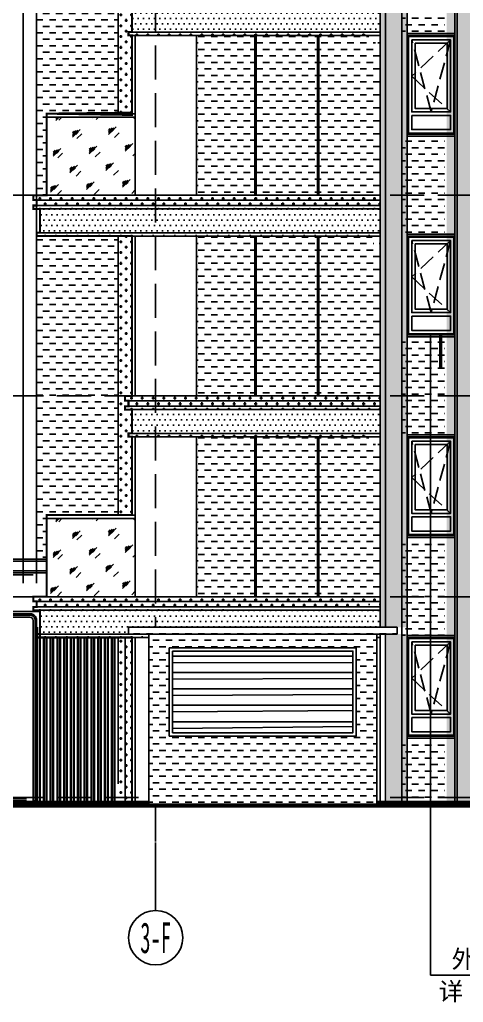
# Model space of a CAD drawing. Extents: x 646072 to 1012572, y -46617 to 16093.
# Drawn here: x 885867 to 892390, y -38565 to -24120 of the extents above; entities that cross this region are included whole.
import ezdxf
from ezdxf.enums import TextEntityAlignment as Align

# ---------------------------------------------------------------- set-up
doc = ezdxf.new("R2010")
doc.units = 0
doc.header["$LTSCALE"] = 1000
doc.header["$MEASUREMENT"] = 0
for name, pattern in [('3#楼-HZS$0$3#楼-HZS$0$__DASH', [0.35, 0.25, -0.1]), ('3#楼-HZS$0$3#楼-HZS$0$DASH', [0.35, 0.25, -0.1]), ('3#楼-HZS$0$DOTE', [2.4200000000000004, 2, -0.2, 0.02, -0.2])]:
    doc.linetypes.add(name, pattern=pattern)
for name, color, linetype in [('3#楼-HZS$0$0-金属铝板（剖）', 7, 'Continuous'), ('3#楼-HZS$0$3#楼-HZS$0$00-看线', 251, 'Continuous'), ('3#楼-HZS$0$3#楼-HZS$0$00-立面灰色金属看线', 252, 'Continuous'), ('3#楼-HZS$0$3#楼-HZS$0$00-立面米色看线', 31, 'Continuous'), ('3#楼-HZS$0$3#楼-HZS$0$3#-轴号$0$A-ANNO-AXIS-CIRC', 3, 'Continuous'), ('3#楼-HZS$0$3#楼-HZS$0$3#-轴号$0$A-ANNO-AXIS-TEXT', 7, 'Continuous'), ('3#楼-HZS$0$3#楼-HZS$0$A-DOOR', 51, 'Continuous'), ('3#楼-HZS$0$3#楼-HZS$0$A-LINE-浅灰色铝板幕墙-填充', 115, 'Continuous'), ('3#楼-HZS$0$3#楼-HZS$0$A-ROOF', 241, 'Continuous'), ('3#楼-HZS$0$3#楼-HZS$0$DOTE', 1, '3#楼-HZS$0$DOTE'), ('3#楼-HZS$0$3#楼-HZS$0$ELEV-WIND', 4, 'Continuous'), ('3#楼-HZS$0$3#楼-HZS$0$RAIL', 163, 'Continuous'), ('3#楼-HZS$0$3#楼-HZS$0$WINDOW', 4, 'Continuous'), ('3#楼-HZS$0$3#楼-HZS$0$填充-浅黄色铝板', 30, 'Continuous'), ('3#楼-HZS$0$3#楼-HZS$0$填充-深灰色涂料', 11, 'Continuous'), ('3#楼-HZS$0$3#楼-HZS$0$填充-玻璃', 150, 'Continuous'), ('3#楼-HZS$0$A-ANNO-INDX', 3, 'Continuous'), ('3#楼-HZS$0$A-ANNO-TEXT', 3, 'Continuous'), ('3#楼-HZS$0$立面分缝', 5, 'Continuous'), ('AXIS_TEXT', 7, 'Continuous')]:
    doc.layers.add(name, color=color, linetype=linetype)
doc.layers.add('3#楼-HZS$0$3#楼-HZS$0$1#2#住宅楼 平面图$0$A-00-15-1#-PM-2F$0$00-装饰-看', color=46, linetype='Continuous', lineweight=5)
doc.styles.add('3#楼-HZS$0$3#楼-HZS$0$3#-轴号$0$_TCH_AXIS', font='')
doc.styles.add('3#楼-HZS$0$_TCH_DIM', font='')
doc.styles.add('COMPLEX', font='COMPLEX')
doc.styles.get('3#楼-HZS$0$3#楼-HZS$0$3#-轴号$0$_TCH_AXIS').set_extended_font_data('SimSun')
doc.styles.get('3#楼-HZS$0$_TCH_DIM').set_extended_font_data('SimSun')
pattern_1 = [(0, (0, 0), (79.375, 79.375), [39.6875, -119.0625]), (90, (19.84375, -19.84375), (-79.375, 79.375), [39.6875, -119.0625])]
pattern_2 = [(0, (0, -17700.00000000001), (79.375, 79.375), [39.6875, -119.0625]), (90, (19.84375, -17719.84375000001), (-79.375, 79.375), [39.6875, -119.0625])]
pattern_3 = [(0, (0, -17700.00000000001), (39.6875, 79.375), [0, -79.375])]
pattern_4 = [(0, (0, 0), (95.25, 95.25), [95.25, -95.25])]

# ---------------------------------------------------------------- blocks, each defined once
blk = doc.blocks.new('3#楼-HZS$0$3#楼-HZS$0$asdg04d+9j80')
at = {"layer": '3#楼-HZS$0$3#楼-HZS$0$ELEV-WIND', "color": 8, "linetype": '3#楼-HZS$0$3#楼-HZS$0$__DASH'}
blk.add_lwpolyline([(166652.1028225891, -257724.6046364194), (167352.1028225764, -257724.6046364194), (167352.1028225764, -259174.6046364194), (166652.1028225891, -259174.6046364194)], close=True, dxfattribs=at)
at = {"layer": '3#楼-HZS$0$3#楼-HZS$0$ELEV-WIND'}
for points in [[(166667.1028225891, -257739.6046364194), (167337.1028225764, -257739.6046364194), (167337.1028225764, -259159.6046364194), (166667.1028225891, -259159.6046364194)], [(167287.1028225764, -257789.6046364194), (166717.1028225891, -257789.6046364194), (166717.1028225891, -258849.6046364194), (167287.1028225764, -258849.6046364194)], [(167237.1028225764, -257839.6046364194), (166767.1028225891, -257839.6046364194), (166767.1028225891, -258799.6046364194), (167237.1028225764, -258799.6046364194)], [(167287.1028225764, -258899.6046364194), (166717.1028225891, -258899.6046364194), (166717.1028225891, -259109.6046364194), (167287.1028225764, -259109.6046364194)]]:
    blk.add_lwpolyline(points, close=True, dxfattribs=at)
at = {"layer": '3#楼-HZS$0$3#楼-HZS$0$ELEV-WIND', "color": 8, "linetype": '3#楼-HZS$0$3#楼-HZS$0$DASH'}
for points in [[(166717.1028225891, -257789.6046364194), (167287.1028225764, -258324.6046364194), (166717.1028225891, -258849.6046364194)], [(166717.1028225891, -257789.6046364194), (167002.1028225827, -258849.6046364194), (167287.1028225764, -257789.6046364194)]]:
    blk.add_lwpolyline(points, dxfattribs=at)
blk = doc.blocks.new('3#楼-HZS$0$3#楼-HZS$0$zdfs+gd5+9gj0h')
at = {"layer": '3#楼-HZS$0$3#楼-HZS$0$填充-浅黄色铝板'}
h = blk.add_hatch(dxfattribs=at)
h.set_pattern_fill('CROSS', color=250, scale=50)
h.set_pattern_definition(pattern_1)
h.paths.add_polyline_path([(224423.9784421, -129952.2831765233), (224674.3890767773, -129952.2831765233), (224674.3890767773, -132302.2831765233), (224524.3890767773, -132302.2831765233), (224423.9784421, -132302.2831765234)])
h.paths.add_polyline_path([(224423.9784421, -132302.2831765234), (224524.3890767773, -132302.2831765233), (224524.3890767773, -132372.2831765354), (224574.3890767773, -132372.2831765354), (224574.3890767773, -132452.2831765354), (224524.3890767773, -132452.2831765354), (224524.3890767773, -132502.2831765233), (224624.3890767773, -132502.2831765233), (224624.3890767773, -132852.2831765233), (224574.3890767773, -132852.2831765233), (224574.3890767773, -132902.2831765233), (224674.3890767773, -132902.2831765233), (224674.3890767773, -134052.2831765107), (224423.9784421, -134052.2831765107)])
h = blk.add_hatch(dxfattribs=at)
h.set_pattern_fill('CROSS', color=250, scale=50)
h.set_pattern_definition(pattern_1)
h.paths.add_polyline_path([(224423.9784421, -135852.2831765233), (224674.3890767773, -135852.2831765233), (224674.3890767773, -138202.2831765354), (224423.9784421, -138202.2831765354)])
h.paths.add_polyline_path([(224423.9784421, -138202.2831765354), (224524.3890767773, -138202.2831765354), (224524.3890767773, -138272.2831765354), (224574.3890767773, -138272.2831765354), (224574.3890767773, -138352.2831765354), (224524.3890767773, -138352.2831765354), (224524.3890767773, -138402.2831765233), (224624.3890767773, -138402.2831765233), (224624.3890767773, -138752.2831765233), (224574.3890767773, -138752.2831765233), (224574.3890767773, -138802.2831765233), (224674.3890767773, -138802.2831765233), (224674.3890767773, -139952.2831765107), (224423.9784421, -139952.2831765107)])
h = blk.add_hatch(dxfattribs=at)
h.set_pattern_fill('CROSS', color=250, scale=50)
h.set_pattern_definition(pattern_1)
h.paths.add_polyline_path([(224524.3890767773, -141752.2831765233), (224674.3890767773, -141752.2831765233), (224674.3890767773, -144202.2831765354), (224524.3890767773, -144202.2831765354)])
h.paths.add_polyline_path([(224423.9784421, -141752.2831765233), (224524.3890767773, -141752.2831765233), (224524.3890767773, -144202.2831765354), (224423.9784421, -144202.2831765354)])
at = {"layer": '3#楼-HZS$0$3#楼-HZS$0$00-看线', "elevation": 1e-08}
for points in [[(224423.9784421, -129952.2831765233), (224423.9784421, -134052.283176512)], [(224423.9784421, -135852.2831765233), (224423.9784421, -139952.2831765107)], [(224423.9784421, -141752.2831765233), (224423.9784421, -143902.2831762322)]]:
    blk.add_lwpolyline(points, dxfattribs=at)
blk = doc.blocks.new('3#楼-HZS$0$3#楼-HZS$0$d+f9g5j04+9k0')
at = {"color": 7, "const_width": 30}
blk.add_lwpolyline([(439558.7946787374, -12815.7171954012), (439558.7946787374, -10365.71719538892), (440958.4997103165, -10365.71719538892), (440958.4997103165, -10315.71719538892), (440908.4997103165, -10315.71719538892), (440908.4997103165, -9965.71719538892), (441008.4997103165, -9965.71719538892), (441008.4997103165, -9915.717195401085), (440958.4997103165, -9915.717195401085), (440958.4997103165, -9835.717195401085), (441008.4997103165, -9835.717195401085), (441008.4997103165, -9765.717642227377), (440809.7419315799, -9765.717195376405), (440809.7419315799, -8565.717195379199), (439558.7946784563, -8565.717195379199), (439558.7946784535, -7415.717195389036), (439608.7946784535, -7415.717195389036), (439608.7946784535, -7365.717195389036), (439558.7946784535, -7365.717195389036), (439558.7946784535, -7015.717195389036), (439658.7946784535, -7015.717195389036), (439658.7946784535, -6965.717195401201), (439608.7946784535, -6965.717195401201), (439608.7946784535, -6885.717195401201), (439658.7946784535, -6885.717195401201), (439658.7946784535, -6815.717195389036), (439558.7946784535, -6815.717195389036), (439558.7946784535, -4465.717195389036), (440958.4997100325, -4465.717195389036), (440958.4997100325, -4415.717195389036), (440908.4997100325, -4415.717195389036), (440908.4997100325, -4065.717195389036), (441008.4997100325, -4065.717195389036), (441008.4997100325, -4015.717195401201), (440959.0287951363, -4015.717195401201), (440959.0287951363, -3935.717195401201), (441008.4997100325, -3935.717195401201), (441008.4997100325, -3865.717195389036), (440809.7419315799, -3865.717195376405), (440809.7419315799, -2665.717195376405), (439558.7946784563, -2665.717195379199), (439558.7946784535, -1515.717195389036), (439608.7946784535, -1515.717195389036), (439608.7946784535, -1465.717195389036), (439558.7946784535, -1465.717195389036), (439558.7946784535, -1115.717195389036)], dxfattribs=at)
blk = doc.blocks.new('3#楼-HZS$0$3#楼-HZS$0$0f48g+kj9g7h+l40')
at = {"color": 250}
for p, q in [((859702.3666361134, -34402.99647297722, 8.432516253417739e-09), (862301.8877572415, -34402.99647297722)), ((859702.3666361134, -34432.99647297717, 8.432516253417739e-09), (862301.8877572415, -34432.99647297722)), ((862201.8877572415, -34572.99647297716), (862201.8877572415, -34432.99647297722)), ((862301.8877572414, -34432.99647297716), (862301.8877572415, -34402.99647297722)), ((859702.3666361134, -34572.99647297717, 8.432516253417739e-09), (862301.8877572415, -34572.99647297722)), ((862301.8877572415, -34602.99647297722), (859702.3666361134, -34602.99647297707, 8.432516253417739e-09)), ((862081.8877572417, -34632.99647297722), (859901.12441485, -34632.99647297717, 7.197162744074021e-09)), ((862081.8877572417, -35202.99647297716), (862081.8877572417, -34602.99647297722)), ((862101.8877572415, -37952.99647297722), (862101.8877572415, -34602.99647297722)), ((862151.8877572415, -37952.99647297722), (862151.8877572415, -34602.99647297722)), ((862301.8877572415, -37952.99647297722), (862301.8877572414, -34572.99647297716)), ((862081.8877572417, -35172.99647297716), (859801.12441485, -35172.99647297716, 7.527192261911311e-09)), ((859865.2561237247, -35252.99647297716, 1.000000000000009e-08), (859869.9434596744, -35245.63882934209, 1.000000000000009e-08)), ((859869.9434596744, -35245.63882934209, 1.000000000000009e-08), (859875.2542197914, -35238.71771200851, 1.000000000000009e-08)), ((859875.2542197914, -35238.71771200851, 1.000000000000009e-08), (859881.1479859846, -35232.28579485853, 1.000000000000009e-08)), ((859881.1479859846, -35232.28579485853, 1.000000000000009e-08), (859887.5799031346, -35226.39202866529, 1.000000000000009e-08)), ((859887.5799031346, -35226.39202866529, 1.000000000000009e-08), (859894.5010204681, -35221.08126854827, 1.000000000000009e-08)), ((859894.5010204681, -35221.08126854827, 1.000000000000009e-08), (859901.8586641032, -35216.39393259876, 1.000000000000009e-08)), ((859901.8586641032, -35216.39393259876, 1.000000000000009e-08), (859909.5968379292, -35212.3656942735, 1.000000000000009e-08)), ((859909.5968379292, -35212.3656942735, 1.000000000000009e-08), (859917.6566497707, -35209.02721089858, 1.000000000000009e-08)), ((859917.6566497707, -35209.02721089858, 1.000000000000009e-08), (859925.976759593, -35206.40389034827, 1.000000000000009e-08)), ((859925.976759593, -35206.40389034827, 1.000000000000009e-08), (859934.4938463365, -35204.51569767599, 1.000000000000009e-08)), ((859934.4938463365, -35204.51569767599, 1.000000000000009e-08), (859943.1430898284, -35203.37700316799, 1.000000000000009e-08)), ((859943.1430898284, -35203.37700316799, 1.000000000000009e-08), (859951.8586641032, -35202.99647297716, 1.000000000000009e-08)), ((862151.8877572416, -35202.99647297722), (859951.8586641024, -35202.99647297719, 1.000000000000009e-08)), ((862151.8877572416, -35222.99647297722), (859951.8586641032, -35222.99647297719, 1.000000000000009e-08)), ((862001.8877572416, -35252.99647297716), (862151.8877572416, -35222.99647297722)), ((862151.8877572416, -35202.99647297722), (862151.8877572416, -37952.99647297722)), ((859851.8586641032, -35302.99647297716, 1.000000000000009e-08), (859852.239194294, -35294.28089870245, 1.000000000000009e-08)), ((859851.8967171223, -38000.7429459421, 1.000000000000009e-08), (859851.8967171223, -35302.12491554985, 1.000000000000009e-08)), ((859852.239194294, -35294.28089870245, 1.000000000000009e-08), (859853.377888802, -35285.63165521051, 1.000000000000009e-08)), ((859853.377888802, -35285.63165521051, 1.000000000000009e-08), (859855.2660814744, -35277.11456846696, 1.000000000000009e-08)), ((859855.2660814744, -35277.11456846696, 1.000000000000009e-08), (859857.8894020247, -35268.79445864464, 1.000000000000009e-08)), ((859857.8894020247, -35268.79445864464, 1.000000000000009e-08), (859861.2278853996, -35260.73464680312, 1.000000000000009e-08)), ((859861.2278853996, -35260.73464680312, 1.000000000000009e-08), (859865.2561237247, -35252.99647297716, 1.000000000000009e-08)), ((859871.8586641032, -38000.7429459421, 1.000000000000009e-08), (859871.8586641032, -35302.99647297722, 1.000000000000009e-08)), ((859901.8586641032, -38000.7429459421, 1.000000000000009e-08), (859901.8586641032, -35302.99647297716, 1.000000000000009e-08)), ((859951.8586641033, -35253.04410723533, 1.000000000000009e-08), (859952.9496679844, -35252.99647297716, 1.000000000000009e-08)), ((862001.8877572416, -35252.99647297716), (859951.8586641032, -35252.99647297719, 1.000000000000009e-08)), ((861901.8877572415, -37902.99647297722), (861901.8877572415, -35252.99647297722)), ((862001.8877572416, -35252.7398188184), (862000.7439926233, -35252.99647297716)), ((862001.552756341, -35252.99647297716), (862001.8877572416, -35252.7398188184)), ((862001.8877572416, -37952.99647297722), (862001.8877572416, -35252.99647297716)), ((859801.8967297168, -38000.7429459421, 1.000000000000009e-08), (859801.8967297168, -35402.99647296494, 1.000000000000009e-08)), ((859811.8967297168, -38000.7429459421, 1.000000000000009e-08), (859811.8967297168, -35402.99647296494, 1.000000000000009e-08)), ((859841.8967297168, -38000.7429459421, 1.000000000000009e-08), (859841.8967297168, -35402.99647296494, 1.000000000000009e-08)), ((858701.8967178649, -38000.7429459421, 1.000000000000009e-08), (858701.8967178649, -35552.99647296494, 1.000000000000009e-08)), ((858711.8967178649, -38000.7429459421, 1.000000000000009e-08), (858711.8967178649, -35552.99647296494, 1.000000000000009e-08)), ((858741.8967178649, -38000.7429459421, 1.000000000000009e-08), (858741.8967178649, -35552.99647296494, 1.000000000000009e-08)), ((858751.8967052704, -38000.7429459421, 1.000000000000009e-08), (858751.8967052704, -35552.99647296494, 1.000000000000009e-08)), ((858801.8967189424, -38000.7429459421, 1.000000000000009e-08), (858801.8967189424, -35552.99647296494, 1.000000000000009e-08)), ((858811.8967189424, -38000.7429459421, 1.000000000000009e-08), (858811.8967189424, -35552.99647296494, 1.000000000000009e-08)), ((858841.8967189424, -38000.7429459421, 1.000000000000009e-08), (858841.8967189424, -35552.99647296494, 1.000000000000009e-08)), ((858851.8967063479, -38000.7429459421, 1.000000000000009e-08), (858851.8967063479, -35552.99647296494, 1.000000000000009e-08)), ((858901.8967200199, -38000.7429459421, 1.000000000000009e-08), (858901.8967200199, -35552.99647296494, 1.000000000000009e-08)), ((858911.8967200199, -38000.7429459421, 1.000000000000009e-08), (858911.8967200199, -35552.99647296494, 1.000000000000009e-08)), ((858941.8967200199, -38000.7429459421, 1.000000000000009e-08), (858941.8967200199, -35552.99647296494, 1.000000000000009e-08)), ((858951.8967074254, -38000.7429459421, 1.000000000000009e-08), (858951.8967074254, -35552.99647296494, 1.000000000000009e-08)), ((859001.8967210973, -38000.7429459421, 1.000000000000009e-08), (859001.8967210973, -35552.99647296494, 1.000000000000009e-08)), ((859011.8967210973, -38000.7429459421, 1.000000000000009e-08), (859011.8967210973, -35552.99647296494, 1.000000000000009e-08)), ((859041.8967210973, -38000.7429459421, 1.000000000000009e-08), (859041.8967210973, -35552.99647296494, 1.000000000000009e-08)), ((859051.8967085028, -38000.7429459421, 1.000000000000009e-08), (859051.8967085028, -35552.99647296494, 1.000000000000009e-08)), ((859101.8967221747, -38000.7429459421, 1.000000000000009e-08), (859101.8967221747, -35552.99647296494, 1.000000000000009e-08)), ((859111.8967221747, -38000.7429459421, 1.000000000000009e-08), (859111.8967221747, -35552.99647296494, 1.000000000000009e-08)), ((859141.8967221747, -38000.7429459421, 1.000000000000009e-08), (859141.8967221747, -35552.99647296494, 1.000000000000009e-08)), ((859151.8967095802, -38000.7429459421, 1.000000000000009e-08), (859151.8967095802, -35552.99647296494, 1.000000000000009e-08)), ((859201.8967232521, -38000.7429459421, 1.000000000000009e-08), (859201.8967232521, -35552.99647296494, 1.000000000000009e-08)), ((859211.8967232521, -38000.7429459421, 1.000000000000009e-08), (859211.8967232521, -35552.99647296494, 1.000000000000009e-08)), ((859241.8967232521, -38000.7429459421, 1.000000000000009e-08), (859241.8967232521, -35552.99647296494, 1.000000000000009e-08)), ((859251.8967106576, -38000.7429459421, 1.000000000000009e-08), (859251.8967106576, -35552.99647296494, 1.000000000000009e-08)), ((859301.8967243296, -38000.7429459421, 1.000000000000009e-08), (859301.8967243296, -35552.99647296494, 1.000000000000009e-08)), ((859311.8967243296, -38000.7429459421, 1.000000000000009e-08), (859311.8967243296, -35552.99647296494, 1.000000000000009e-08)), ((859341.8967243296, -38000.7429459421, 1.000000000000009e-08), (859341.8967243296, -35552.99647296494, 1.000000000000009e-08)), ((859351.896711735, -38000.7429459421, 1.000000000000009e-08), (859351.896711735, -35552.99647296494, 1.000000000000009e-08)), ((859401.896725407, -38000.7429459421, 1.000000000000009e-08), (859401.896725407, -35552.99647296494, 1.000000000000009e-08)), ((859411.896725407, -38000.7429459421, 1.000000000000009e-08), (859411.896725407, -35552.99647296494, 1.000000000000009e-08)), ((859441.896725407, -38000.7429459421, 1.000000000000009e-08), (859441.896725407, -35552.99647296494, 1.000000000000009e-08)), ((859451.8967128125, -38000.7429459421, 1.000000000000009e-08), (859451.8967128125, -35552.99647296494, 1.000000000000009e-08)), ((859501.8967264845, -38000.7429459421, 1.000000000000009e-08), (859501.8967264845, -35552.99647296494, 1.000000000000009e-08)), ((859511.8967264845, -38000.7429459421, 1.000000000000009e-08), (859511.8967264845, -35552.99647296494, 1.000000000000009e-08)), ((859541.8967264845, -38000.7429459421, 1.000000000000009e-08), (859541.8967264845, -35552.99647296494, 1.000000000000009e-08)), ((859551.89671389, -38000.7429459421, 1.000000000000009e-08), (859551.89671389, -35552.99647296494, 1.000000000000009e-08)), ((859601.896727562, -38000.7429459421, 1.000000000000009e-08), (859601.896727562, -35552.99647296494, 1.000000000000009e-08)), ((859611.896727562, -38000.7429459421, 1.000000000000009e-08), (859611.896727562, -35552.99647296494, 1.000000000000009e-08)), ((859641.896727562, -38000.7429459421, 1.000000000000009e-08), (859641.896727562, -35552.99647296494, 1.000000000000009e-08)), ((859651.8967149674, -38000.7429459421, 1.000000000000009e-08), (859651.8967149674, -35552.99647296494, 1.000000000000009e-08)), ((859701.8967286394, -38000.7429459421, 1.000000000000009e-08), (859701.8967286394, -35552.99647296494, 1.000000000000009e-08)), ((859711.8967286394, -38000.7429459421, 1.000000000000009e-08), (859711.8967286394, -35552.99647296494, 1.000000000000009e-08)), ((859741.8967286394, -38000.7429459421, 1.000000000000009e-08), (859741.8967286394, -35552.99647296494, 1.000000000000009e-08)), ((859751.8967160449, -38000.7429459421, 1.000000000000009e-08), (859751.8967160449, -35552.99647296494, 1.000000000000009e-08)), ((859851.8558854265, -37953.01369368256, 1.000000000000009e-08), (859901.7349535957, -37953.01411681197, 1.000000000000009e-08)), ((859901.8586641032, -37952.99647297716, 1.000000000000009e-08), (859901.7349535957, -37953.01411681197, 1.000000000000009e-08)), ((862001.8877572416, -37902.99647297722), (860001.7931516678, -37902.99647297722, 6.896808760664263e-09)), ((862001.8877572416, -37912.99647297722), (860001.7931516678, -37912.99647297717, 6.896808760664263e-09)), ((862001.8877572416, -37942.99647297722), (860001.7931516678, -37942.99647297717, 6.896808760664263e-09)), ((862301.8877572415, -37952.99647297722), (860001.7931516678, -37952.99647297717, 7.805053410302175e-09)), ((861782.1393335642, -37912.99647297722), (861782.1393335956, -37942.99647297722)), ((861981.8877572416, -37942.99647297722), (861981.8877572416, -37912.99647297722))]:
    blk.add_line(p, q, dxfattribs=at)
blk.add_lwpolyline([(859702.3666361134, -34402.99647297722), (862301.8877572415, -34402.99647297722), (862301.8877572415, -37952.99647297722)], dxfattribs=at)
for centre, radius in [((859951.8586641032, -35302.99647297722, 1.000000000000009e-08), 80), ((859951.8586641032, -35302.99647297716, 1.000000000000009e-08), 50)]:
    blk.add_arc(centre, radius, 90, 180, dxfattribs=at)
blk = doc.blocks.new('3#楼-HZS$0$jjhgjgkiyuiy')
at = {"layer": '3#楼-HZS$0$3#楼-HZS$0$A-LINE-浅灰色铝板幕墙-填充'}
h = blk.add_hatch(dxfattribs=at)
h.set_pattern_fill('DOTS', color=256, scale=50)
h.set_pattern_definition([(0, (0, -11800.00000000001), (39.6875, 79.375), [0, -79.375])])
h.paths.add_polyline_path([(887517.0382713595, 35448.21083332095), (891166.6547499899, 35448.21083332095), (891166.6547499899, 35098.21083332095), (887517.0382713595, 35098.21083332095)])
h = blk.add_hatch(dxfattribs=at)
h.set_pattern_fill('DOTS', color=256, scale=50)
h.set_pattern_definition(pattern_3)
h.paths.add_polyline_path([(886167.0382713595, 32498.21083332095), (891166.6547499899, 32498.21083332095), (891166.6547499899, 32148.21083332095), (886167.0382713595, 32148.21083332095)])
h = blk.add_hatch(dxfattribs=at)
h.set_pattern_fill('DOTS', color=256, scale=50)
h.set_pattern_definition(pattern_3)
h.paths.add_polyline_path([(887517.0382713595, 29548.21083332095), (891166.6547499899, 29548.21083332095), (891166.6547499899, 29198.21083332095), (887517.0382713595, 29198.21083332095)])
h = blk.add_hatch(dxfattribs=at)
h.set_pattern_fill('DOTS', color=256, scale=50)
h.set_pattern_definition([(0, (0, -23600.00000000001), (39.6875, 79.375), [0, -79.375])])
h.paths.add_polyline_path([(891166.6547499899, 26598.21083332094), (891166.6547499899, 26248.21083332094), (886167.0382713595, 26248.21083332095), (886167.0382713595, 26598.21083332095)])
at = {"layer": '3#楼-HZS$0$3#楼-HZS$0$填充-浅黄色铝板'}
h = blk.add_hatch(dxfattribs=at)
h.set_pattern_fill('CROSS', color=30, scale=50)
h.set_pattern_definition([(0, (150, 0), (79.375, 79.375), [39.6875, -119.0625]), (90, (169.84375, -19.84375), (-79.375, 79.375), [39.6875, -119.0625])])
h.paths.add_polyline_path([(891566.65474999, 26248.21083330877), (891266.9061618362, 26248.21083332106), (891266.9061618958, 23751.81616370511), (891566.65474999, 23751.8161637051)])
h.paths.add_polyline_path([(891166.6547499899, 26348.21083331003), (891566.6547499899, 26348.21083330878), (891566.6547499899, 50398.21083332095), (891166.6547499899, 50398.21083332095)])
h = blk.add_hatch(dxfattribs=at)
h.set_pattern_fill('CROSS', color=30, scale=50)
h.set_pattern_definition([(0, (0, -11800.00000000001), (79.375, 79.375), [39.6875, -119.0625]), (90, (19.84375, -11819.84375000001), (-79.375, 79.375), [39.6875, -119.0625])])
h.paths.add_polyline_path([(887417.0382713595, 35648.21083332095), (891016.6547499899, 35648.21083332095), (891016.6547499899, 35578.21083330878), (887417.0382713595, 35578.21083330878)])
h.paths.add_polyline_path([(887467.0382713595, 35578.21083330878), (891016.6547499899, 35578.21083330878), (891016.6547499899, 35498.21083330878), (887467.0382713595, 35498.21083330878)])
h.paths.add_polyline_path([(887417.0382713595, 35498.21083330878), (887467.0382713595, 35498.21083330878), (891016.6547499899, 35498.21083330878), (891016.6547499899, 35448.21083332095), (887517.0382713595, 35448.21083332095), (887417.0382713595, 35448.21083332095)])
h.paths.add_polyline_path([(887467.0382713595, 35098.21083332095), (891016.6547499899, 35098.21083332095), (891016.6547499899, 35048.21083332095), (887467.0382713595, 35048.21083332095)])
h = blk.add_hatch(dxfattribs=at)
h.set_pattern_fill('CROSS', color=30, scale=50)
h.set_pattern_definition(pattern_2)
h.paths.add_polyline_path([(886067.0382713595, 32698.21083332095), (891166.6547499899, 32698.21083332094), (891166.6547499899, 32628.21083330878), (886067.0382713595, 32628.21083330878)])
h.paths.add_polyline_path([(886117.0382713595, 32628.21083330878), (891166.6547499899, 32628.21083330878), (891166.6547499899, 32548.21083330878), (886117.0382713595, 32548.21083330878)])
h.paths.add_polyline_path([(886067.0382713595, 32548.21083330878), (886117.0382713595, 32548.21083330878), (891166.6547499899, 32548.21083330878), (891166.6547499899, 32498.21083332095), (886167.0382713595, 32498.21083332095), (886067.0382713595, 32498.21083332095)])
h.paths.add_polyline_path([(886117.0382713595, 32148.21083332095), (891016.6547499899, 32148.21083332095), (891016.6547499899, 32098.21083332095), (886117.0382713595, 32098.21083332095)])
h = blk.add_hatch(dxfattribs=at)
h.set_pattern_fill('CROSS', color=30, scale=50)
h.set_pattern_definition(pattern_2)
h.paths.add_polyline_path([(887417.0382713595, 29748.21083332095), (891166.6547499899, 29748.21083332094), (891166.6547499899, 29678.21083330878), (887417.0382713595, 29678.21083330878)])
h.paths.add_polyline_path([(887467.0382713595, 29678.21083330878), (891166.6547499899, 29678.21083330878), (891166.6547499899, 29598.21083330878), (887467.0382713595, 29598.21083330878)])
h.paths.add_polyline_path([(887417.0382713595, 29598.21083330878), (887467.0382713595, 29598.21083330878), (891166.6547499899, 29598.21083330878), (891166.6547499899, 29548.21083332095), (887517.0382713595, 29548.21083332095), (887417.0382713595, 29548.21083332095)])
h.paths.add_polyline_path([(887467.0382713595, 29198.21083332095), (891016.6547499899, 29198.21083332095), (891016.6547499899, 29148.21083332095), (887467.0382713595, 29148.21083332095)])
h = blk.add_hatch(dxfattribs=at)
h.set_pattern_fill('CROSS', color=30, scale=50)
h.set_pattern_definition([(0, (0, -23600.00000000001), (79.375, 79.375), [39.6875, -119.0625]), (90, (19.84375, -23619.84375000001), (-79.375, 79.375), [39.6875, -119.0625])])
h.paths.add_polyline_path([(891016.6547499899, 26248.21083332094), (891016.6547499899, 26198.21083332094), (886117.0382713595, 26198.21083332095), (886117.0382713595, 26248.21083332095)])
h.paths.add_polyline_path([(891166.6547499899, 26798.21083332094), (891166.6547499899, 26728.21083330878), (886067.0382713595, 26728.21083330878), (886067.0382713595, 26798.21083332095)])
h.paths.add_polyline_path([(891166.65474999, 26728.21083330878), (891166.6547499899, 26648.21083330878), (886117.0382713595, 26648.21083330878), (886117.0382713595, 26728.21083330878)])
h.paths.add_polyline_path([(891166.6547499899, 26673.21083330269), (891166.6547499899, 26623.21083331486), (886067.0382713595, 26598.21083332095), (886067.0382713595, 26648.21083330878)])
at = {"layer": '3#楼-HZS$0$3#楼-HZS$0$填充-深灰色涂料'}
h = blk.add_hatch(dxfattribs=at)
h.set_pattern_fill('DASH', color=11, scale=100)
h.set_pattern_definition(pattern_4)
h.paths.add_polyline_path([(893286.8930639074, 23748.21083332111), (892146.9061618963, 23748.21083332111), (892146.9061618963, 52748.21083333317), (893286.8930639075, 52748.21083333317)])
h = blk.add_hatch(dxfattribs=at)
h.set_pattern_fill('DASH', color=250, scale=100)
h.set_pattern_definition([(0, (-498153.7722642744, 135992.0115909563), (95.25, 95.25), [95.25, -95.25])])
h.paths.add_polyline_path([(886116.934705905, 37998.21083332095), (887316.6276366822, 37998.21083332095), (887316.6276366822, 33898.21083333358), (886267.0382713596, 33898.21083333358), (886267.0382713596, 33848.21083333026), (886267.0382713596, 32698.21083332095), (886116.934705905, 32698.21083332095)])
h = blk.add_hatch(dxfattribs=at)
h.set_pattern_fill('DASH', color=11, scale=100)
h.set_pattern_definition(pattern_4)
h.paths.add_polyline_path([(891486.6547499899, 36518.21083333317), (892116.9061618963, 36518.21083333317), (892116.9061618963, 35078.21083333317), (891486.6547499899, 35078.21083333317)])
h = blk.add_hatch(dxfattribs=at)
h.set_pattern_fill('DASH', color=11, scale=100)
h.set_pattern_definition([(0, (0, -17700.00000000001), (95.25, 95.25), [95.25, -95.25])])
edge = h.paths.add_edge_path()
edge.add_line((888467.0382713595, 35048.21076623155), (890999.4974861798, 35048.21076623155))
edge.add_arc((891115.3000345149, 35052.07545289807), 115.8670186201491, 181.9114267030833, 296.3095857429122)
edge.add_line((891166.6547499899, 34948.2108333089), (891166.6547499899, 32698.21083332095))
edge.add_line((891166.6547499899, 32698.21083332095), (888467.0382713595, 32698.21083332095))
edge.add_line((888467.0382713595, 32698.21083332095), (888467.0382713595, 35048.21076623155))
h = blk.add_hatch(dxfattribs=at)
h.set_pattern_fill('DASH', color=11, scale=100)
h.set_pattern_definition(pattern_4)
h.paths.add_polyline_path([(891486.6547499899, 33568.21083333317), (892116.9061618963, 33568.21083333317), (892116.9061618963, 32128.21083333317), (891486.6547499899, 32128.21083333317)])
h = blk.add_hatch(dxfattribs=at)
h.set_pattern_fill('DASH', color=250, scale=100)
h.set_pattern_definition([(0, (-498153.7722642744, 130092.0115909563), (95.25, 95.25), [95.25, -95.25])])
h.paths.add_polyline_path([(886116.934705905, 32098.21083332095), (887316.6276366822, 32098.21083332095), (887316.6276366822, 27998.21083333358), (886267.0382713596, 27998.21083333358), (886267.0382713596, 27948.21083333026), (886267.0382713596, 27345.957306286), (886116.934705905, 27345.957306286)])
h = blk.add_hatch(dxfattribs=at)
h.set_pattern_fill('DASH', color=11, scale=100)
h.set_pattern_definition([(0, (0, -20650.00000000001), (95.25, 95.25), [95.25, -95.25])])
edge = h.paths.add_edge_path()
edge.add_line((888467.0382713595, 32098.21076623155), (891166.6547499899, 32098.21083332094))
edge.add_arc((891113.1460674576, 32048.21083331492), 73.23372929830943, 43.05856136498986, 316.9414386350122)
edge.add_line((891166.6547499899, 31998.21083330889), (891166.6547499899, 29748.21083332094))
edge.add_line((891166.6547499899, 29748.21083332094), (888467.0382713595, 29748.21083332095))
edge.add_line((888467.0382713595, 29748.21083332095), (888467.0382713595, 32098.21076623155))
h = blk.add_hatch(dxfattribs=at)
h.set_pattern_fill('DASH', color=11, scale=100)
h.set_pattern_definition(pattern_4)
h.paths.add_polyline_path([(891486.6547499899, 30618.21083333317), (892116.9061618963, 30618.21083333317), (892116.9061618963, 29178.21083333317), (891486.6547499899, 29178.21083333317)])
h = blk.add_hatch(dxfattribs=at)
h.set_pattern_fill('DASH', color=11, scale=100)
h.set_pattern_definition([(0, (0, -23600.00000000001), (95.25, 95.25), [95.25, -95.25])])
edge = h.paths.add_edge_path()
edge.add_line((891166.6547499899, 26798.21083332094), (888467.0382713595, 26798.21083332094))
edge.add_line((888467.0382713595, 26798.21083332094), (888467.0382713595, 29148.21076623155))
edge.add_line((888467.0382713595, 29148.21076623155), (890999.4974861798, 29148.21076623157))
edge.add_arc((891115.3000345149, 29152.07545289813), 115.8670186201506, 181.9114267031049, 296.3095857428479)
edge.add_line((891166.6547499897, 29048.2108333089), (891166.6547499899, 26798.21083332094))
h = blk.add_hatch(dxfattribs=at)
h.set_pattern_fill('DASH', color=11, scale=100)
h.set_pattern_definition([(0, (-6.984919309616089e-10, -8880.000000000007), (95.25, 95.25), [95.25, -95.25])])
h.paths.add_polyline_path([(892116.7804559366, 26228.21083333313), (891486.5918970098, 26228.21083333313), (891486.7176029701, 27638.21083333319), (892116.906161897, 27638.21083333319)])
h = blk.add_hatch(dxfattribs=at)
h.set_pattern_fill('DASH', color=11, scale=100)
h.set_pattern_definition([(0, (-6.984919309616089e-10, -11830.00000000001), (95.25, 95.25), [95.25, -95.25])])
h.paths.add_polyline_path([(891486.612848003, 23748.21083332111), (892116.8223579233, 23748.21083332111), (892116.906161897, 24688.21083333319), (891486.6966519767, 24688.21083333319)])
at = {"layer": '3#楼-HZS$0$3#楼-HZS$0$填充-玻璃'}
h = blk.add_hatch(dxfattribs=at)
h.set_pattern_fill('玻璃1', color=150, scale=50)
h.set_pattern_definition([(45, (12999.2948337323, -17680.00000000001), (-244.9417890030201, 244.9417890030201), [112, -288]), (45, (13047.2948337323, -17660.00000000001), (-244.9417890030201, 244.9417890030201), [48, -352]), (45, (12999.2948337323, -17660.00000000001), (-244.9417890030201, 244.9417890030201), [80, -320]), (45, (13023.2948337323, -17680.00000000001), (268.700576850888, -268.7005768508881), [100, -300]), (45, (12999.2948337323, -17700.00000000001), (-244.9417890030201, 244.9417890030201), [160, -240]), (45, (12999.2948337323, -17640.00000000001), (-244.9417890030201, 244.9417890030201), [40, -360])])
h.paths.add_polyline_path([(887567.985524486, 33848.21083333026), (886268.0584340751, 33848.21083333026), (886268.0584340751, 32698.21083330878), (887567.985524486, 32698.21083330878)])
h = blk.add_hatch(dxfattribs=at)
h.set_pattern_fill('玻璃1', color=150, scale=50)
h.set_pattern_definition([(45, (12999.2948337323, -23580.00000000001), (-244.9417890030201, 244.9417890030201), [112, -288]), (45, (13047.2948337323, -23560.00000000001), (-244.9417890030201, 244.9417890030201), [48, -352]), (45, (12999.2948337323, -23560.00000000001), (-244.9417890030201, 244.9417890030201), [80, -320]), (45, (13023.2948337323, -23580.00000000001), (268.700576850888, -268.7005768508881), [100, -300]), (45, (12999.2948337323, -23600.00000000001), (-244.9417890030201, 244.9417890030201), [160, -240]), (45, (12999.2948337323, -23540.00000000001), (-244.9417890030201, 244.9417890030201), [40, -360])])
h.paths.add_polyline_path([(887567.985524486, 27948.21083333026), (886268.0584340751, 27948.21083333026), (886268.0584340751, 26798.21083330878), (887567.985524486, 26798.21083330878)])
blk = doc.blocks.new('3#楼-HZS$0$3#楼-HZS$0$fjf0g4j+l9')
blk.add_wipeout([(846629.3496627865, -40852.4287734505), (846629.3496627974, -40952.4287734505), (846329.3496628404, -40952.42877348327), (846329.3496628404, -43452.42877348328), (842979.3496628404, -43452.42877340323), (842979.3496628461, -40952.42877339089), (842679.3496628461, -40952.42877346278), (842679.3496628457, -40852.42877346278)])
at = {"layer": '3#楼-HZS$0$3#楼-HZS$0$A-DOOR'}
h = blk.add_hatch(dxfattribs=at)
h.set_pattern_fill('ANSI32', color=256, scale=50, angle=135)
h.set_pattern_definition([(180, (-524399196.1046228, -299594105.8766991), (-1.4210854715202e-14, -238.125), []), (180, (-524399275.4796571, -299594026.5016648), (-1.4210854715202e-14, -238.125), [])])
h.paths.add_polyline_path([(843329.3496628461, -42402.42877345049), (843329.3496628461, -41202.42877345049), (845979.3496628461, -41202.42877345049), (845979.3496628461, -42402.42877345049)])
at = {"const_width": 5}
blk.add_lwpolyline([(846329.3496628404, -43452.42877348328), (846329.3496628404, -40952.42877348328), (846629.3496627865, -40952.42877345049), (846629.3496627865, -40852.42877345049), (842679.3496629, -40852.42877346277), (842679.3496628971, -40952.42877346277), (842979.3496629001, -40952.42877347171), (842979.3496628404, -43452.42877346277)], dxfattribs=at)
at = {"layer": '3#楼-HZS$0$3#楼-HZS$0$A-DOOR'}
for points in [[(846029.3496628461, -41152.42877345049), (843279.3496628461, -41152.42877345049), (843279.3496628461, -42452.42877345049), (846029.3496628461, -42452.42877345049)], [(845979.3496628461, -41202.42877345049), (843329.3496628461, -41202.42877345049), (843329.3496628461, -42402.42877345049), (845979.3496628461, -42402.42877345049)]]:
    blk.add_lwpolyline(points, close=True, dxfattribs=at)
at = {"layer": '3#楼-HZS$0$3#楼-HZS$0$A-ROOF'}
for p, q in [((842679.3496628461, -40852.42877345049), (846629.3496627865, -40852.42877345049)), ((842679.3496628461, -40852.42877345049), (842679.3496628461, -40952.42877345049)), ((846629.3496627865, -40852.42877345049), (846629.3496627865, -40952.42877345049)), ((842679.3496628461, -40952.42877345049), (846629.3496627865, -40952.42877345049)), ((842979.3496628461, -40952.42877339089), (842979.3496628461, -43452.42877345049)), ((846329.3496627865, -40952.42877345049), (846329.3496628461, -43452.42877345049)), ((847885.7213279009, -43452.42877346277), (842503.0005666614, -43452.42877346277))]:
    blk.add_line(p, q, dxfattribs=at)
blk = doc.blocks.new('3#楼-HZS$0$tyryhjgfhgf')
at = {"layer": '3#楼-HZS$0$立面分缝'}
for points in [[(889326.6547499836, 36423.56196922412), (889326.6547499867, 38773.56190214689)], [(889346.6547499836, 36423.56196922412), (889346.6547499867, 38773.56190214689)], [(890246.6547499868, 36423.56196922412), (890246.65474999, 38773.56190214689)], [(890266.6547499868, 36423.56196922412), (890266.65474999, 38773.56190214689)], [(889326.6547499836, 33473.56196922412), (889326.6547499867, 35823.56190214689)], [(889346.6547499836, 33473.56196922412), (889346.6547499867, 35823.56190214689)], [(890246.6547499868, 33473.56196922412), (890246.65474999, 35823.56190214689)], [(890266.6547499868, 33473.56196922412), (890266.65474999, 35823.56190214689)], [(889326.6547499836, 30523.56196922412), (889326.6547499867, 32873.56190214689)], [(889346.6547499836, 30523.56196922412), (889346.6547499867, 32873.56190214689)], [(890246.6547499868, 30523.56196922412), (890246.65474999, 32873.56190214689)], [(890266.6547499868, 30523.56196922412), (890266.65474999, 32873.56190214689)]]:
    blk.add_lwpolyline(points, dxfattribs=at)
blk = doc.blocks.new('_AXISO')
blk.add_circle((0, 0), 0.5)
at = {"layer": 'AXIS_TEXT', "style": 'COMPLEX', "width": 1.041666666666667}
blk.add_attdef('A', text='', height=0.56, dxfattribs=at).set_placement((-0.25, -0.28), (0.25, -0.28), align=Align.FIT)

msp = doc.modelspace()

# ---------------------------------------------------------------- linework, layer by layer
at = {"color": 250}
for points in [[(885916.934705905, -2501.789166678966), (885916.934705905, -32404.04269371403)], [(886116.934705905, -2501.789166678966), (886116.934705905, -32404.04269371403)], [(887417.0382713595, -33201.78916667908), (887417.0382713595, -35601.78916669125)]]:
    msp.add_lwpolyline(points, dxfattribs=at)
at = {"const_width": 100}
msp.add_lwpolyline([(901799.4948173892, -35651.78916667891), (881898.5469052205, -35651.78916667891)], dxfattribs=at)
at = {"layer": '3#楼-HZS$0$3#楼-HZS$0$00-立面灰色金属看线', "elevation": 9.99999917259629e-09}
for points in [[(892267.1575738151, -6651.789166666858), (892267.1575738151, -35601.78916669125)], [(892297.1575738151, -6651.789166666858), (892297.1575738151, -35601.78916669125)]]:
    msp.add_lwpolyline(points, dxfattribs=at)
at = {"layer": '3#楼-HZS$0$3#楼-HZS$0$00-立面灰色金属看线'}
for points in [[(887567.0382713595, -24351.78916666686), (887567.0382713595, -26701.78916668642)], [(888467.0382713595, -24351.78916666686), (888467.0382713595, -26701.78916668642)], [(887567.0382713595, -27301.78916666686), (887567.0382713595, -29651.78916668642)], [(888467.0382713595, -27301.78916666686), (888467.0382713595, -29651.78916668642)], [(887567.0382713595, -30251.78916666686), (887567.0382713595, -32601.78916668642)], [(888467.0382713595, -30251.78916666686), (888467.0382713595, -32601.78916668642)], [(887567.0382713595, -33201.78916666686), (887567.0382713595, -35651.78916669125)], [(888467.0382713595, -33201.78916666686), (888467.0382713595, -35551.78916668642)]]:
    msp.add_lwpolyline(points, dxfattribs=at)
at = {"layer": '3#楼-HZS$0$3#楼-HZS$0$00-立面灰色金属看线', "elevation": 9.999999999999904e-09}
for points in [[(892266.906161896, -24321.78916666689), (892266.906161896, -24351.78916666689), (891566.9061619086, -24351.78916666689), (891566.9061619086, -24321.78916666689)], [(892266.906161896, -27271.78916666689), (892266.906161896, -27301.78916666689), (891566.9061619086, -27301.78916666689), (891566.9061619086, -27271.78916666689)], [(892266.906161896, -30221.78916666689), (892266.906161896, -30251.78916666689), (891566.9061619086, -30251.78916666689), (891566.9061619086, -30221.78916666689)], [(892266.906161896, -33171.78916666689), (892266.906161896, -33201.78916666689), (891566.9061619086, -33201.78916666689), (891566.9061619086, -33171.78916666689)], [(892266.906161896, -34651.78916666689), (892266.906161896, -34681.78916666689), (891566.9061619086, -34681.78916666689), (891566.9061619086, -34651.78916666689)]]:
    msp.add_lwpolyline(points, close=True, dxfattribs=at)
at = {"layer": '3#楼-HZS$0$3#楼-HZS$0$00-立面灰色金属看线'}
for points in [[(892266.906161896, -25801.78916666689), (892266.906161896, -25831.78916666689), (891566.9061619086, -25831.78916666689), (891566.9061619086, -25801.78916666689)], [(892266.906161896, -28751.78916666689), (892266.906161896, -28781.78916666689), (891566.9061619086, -28781.78916666689), (891566.9061619086, -28751.78916666689)], [(892266.906161896, -31701.78916666689), (892266.906161896, -31731.78916666689), (891566.9061619086, -31731.78916666689), (891566.9061619086, -31701.78916666689)]]:
    msp.add_lwpolyline(points, close=True, dxfattribs=at)
at = {"layer": '3#楼-HZS$0$3#楼-HZS$0$00-立面米色看线'}
for points in [[(891566.6547499899, -35601.78916669125), (891566.6547499899, -6751.789166678966, 0.4142135623730951), (890866.6547499899, -6051.789166678966), (886917.0390484221, -6051.789166678966), (886917.0390484221, -6131.789166691131), (887017.0390484221, -6131.789166691131)], [(891486.6547499899, -35601.78916669125), (891486.6547499899, -6751.789166691131, 0.4142135623730951), (890866.6547499899, -6131.789166691131), (887017.0390484221, -6131.789166691131)], [(887017.0390484221, -6371.789166678966), (886917.0390484221, -6371.789166678966), (886917.0390484221, -6451.789166691131), (890866.6547499899, -6451.789166691131, -0.4142135623730951), (891166.6547499899, -6751.789166691131), (891166.6547499899, -35601.78916669125)], [(891246.6547499899, -35601.78916669125), (891246.6547499899, -6751.789166678966, 0.4142135623730951), (890866.6547499899, -6371.789166678966), (887017.0390484221, -6371.789166678966)]]:
    msp.add_lwpolyline(points, format="xyb", dxfattribs=at)
for points in [[(891165.9061618963, -23821.78916669125), (887467.0382713595, -23821.78916669125), (887467.0382713595, -23901.78916669125), (887417.0382713595, -23901.78916669125), (887417.0382713595, -23951.78916667908), (887517.0382713595, -23951.78916667908), (887517.0382713595, -24301.78916667908), (891165.9061618963, -24301.78916667908)], [(891165.9061618963, -24351.78916667908), (887467.0382713595, -24351.78916667908), (887467.0382713595, -24301.78916667908), (891165.9061618963, -24301.78916667908)], [(891166.6547499899, -26701.78916667908), (886067.0382713595, -26701.78916667908), (886067.0382713595, -26771.78916669125), (891166.6547499899, -26771.78916669125)], [(891166.6547499899, -26771.78916669125), (886117.0382713595, -26771.78916669125), (886117.0382713595, -26851.78916669125), (886067.0382713595, -26851.78916669125), (886067.0382713595, -26901.78916667908), (886167.0382713595, -26901.78916667908), (886167.0382713595, -27251.78916667908), (891166.6547499899, -27251.78916667908)], [(886117.0382713595, -26851.78916669125), (891166.6547499899, -26851.78916669125)], [(886167.0382713595, -26901.78916667908), (891166.6547499899, -26901.78916667908)], [(891166.6547499899, -27301.78916667908), (886117.0382713595, -27301.78916667908), (886117.0382713595, -27251.78916667908), (891166.6547499899, -27251.78916667908)], [(891165.9061618963, -29651.78916667908), (887417.0382713595, -29651.78916667908), (887417.0382713595, -29721.78916669125), (891165.9061618963, -29721.78916669125)], [(891165.9061618963, -29721.78916669125), (887467.0382713595, -29721.78916669125), (887467.0382713595, -29801.78916669125), (887417.0382713595, -29801.78916669125), (887417.0382713595, -29851.78916667908), (887517.0382713595, -29851.78916667908), (887517.0382713595, -30201.78916667908), (891165.9061618963, -30201.78916667908)], [(887467.0382713595, -29801.78916669125), (891165.9061618963, -29801.78916669125)], [(887517.0382713595, -29851.78916667908), (891165.9061618963, -29851.78916667908)], [(891165.9061618963, -30251.78916667908), (887467.0382713595, -30251.78916667908), (887467.0382713595, -30201.78916667908), (891165.9061618963, -30201.78916667908)], [(891166.6547499899, -32601.78916667908), (886067.0382713595, -32601.78916667908), (886067.0382713595, -32671.78916669125), (891166.6547499899, -32671.78916669125)], [(891166.6547499899, -32671.78916669125), (886117.0382713595, -32671.78916669125), (886117.0382713595, -32751.78916669125), (886067.0382713595, -32751.78916669125), (886067.0382713595, -32801.78916667908), (886167.0382713595, -32801.78916667908), (886167.0382713595, -33151.78916667908), (891166.6547499899, -33151.78916667908)], [(886117.0382713595, -32751.78916669125), (891166.6547499899, -32751.78916669125)], [(886167.0382713595, -32801.78916667908), (891166.6547499899, -32801.78916667908)], [(887766.906161896, -33201.78916667908), (886117.0382713595, -33201.78916667908), (886117.0382713595, -33151.78916667908), (887766.906161896, -33151.78916671175)], [(891166.6547499899, -33201.78916667908), (891116.9061618904, -33201.78916667908)]]:
    msp.add_lwpolyline(points, dxfattribs=at)
at = {"layer": '3#楼-HZS$0$3#楼-HZS$0$3#-轴号$0$A-ANNO-AXIS-CIRC'}
msp.add_line((887866.906161896, -36215.30559085181), (887866.906161896, -37215.30559085181), dxfattribs=at)
at = {"layer": '3#楼-HZS$0$3#楼-HZS$0$DOTE', "linetype": '3#楼-HZS$0$3#楼-HZS$0$__DASH', "ltscale": 2}
for p, q in [((887866.906161896, -2101.789166678966, 9.99999917259629e-09), (887866.906161896, -37215.30559085181, 9.99999917259629e-09)), ((876616.5072477827, -26701.78916669125), (909102.0890191564, -26701.78916669125)), ((876616.5072477827, -29651.78916669125), (909102.0890191564, -29651.78916669125)), ((876616.5072477827, -32601.78916669125), (909102.0890191564, -32601.78916669125)), ((876616.5072477827, -35551.78916669125), (909102.0890191564, -35551.78916669125))]:
    msp.add_line(p, q, dxfattribs=at)
at = {"layer": '3#楼-HZS$0$3#楼-HZS$0$RAIL'}
for points in [[(886267.0382713596, -25501.78916666645), (887567.985524486, -25501.78916666645), (887567.985524486, -25551.78916666977), (886267.0382713596, -25551.78916666977)], [(886267.0382713596, -31401.78916666645), (887567.985524486, -31401.78916666645), (887567.985524486, -31451.78916666977), (886267.0382713596, -31451.78916666977)]]:
    msp.add_lwpolyline(points, close=True, dxfattribs=at)
for points in [[(886317.0382713596, -25501.78916666633), (887567.9855244862, -25501.78916666977)], [(886317.0382713594, -25551.78916666633), (887567.985524486, -25551.78916666977)], [(886317.0382713596, -31401.78916666633), (887567.9855244862, -31401.78916666977)], [(886317.0382713594, -31451.78916666633), (887567.985524486, -31451.78916666977)]]:
    msp.add_lwpolyline(points, dxfattribs=at)
at = {"layer": '3#楼-HZS$0$3#楼-HZS$0$WINDOW'}
for points in [[(886267.0382713596, -25551.78916666977), (886267.0382713596, -26701.78916666645)], [(886267.0382713596, -31451.78916666977), (886267.0382713596, -32601.78916666645)]]:
    msp.add_lwpolyline(points, dxfattribs=at)
at = {"layer": '3#楼-HZS$0$A-ANNO-INDX', "color": 1}
for p, q in [((891906.9199616034, -28736.78916666692), (891906.9199616034, -38167.42619877064)), ((891906.9199616034, -38167.42619877064), (893793.1114215953, -38167.42619877064))]:
    msp.add_line(p, q, dxfattribs=at)
at = {"layer": '3#楼-HZS$0$A-ANNO-INDX', "color": 1, "const_width": 50}
msp.add_lwpolyline([(892056.9199616034, -28736.78916666692), (892056.9199616034, -29236.78916666692)], dxfattribs=at)

# ---------------------------------------------------------------- block references
at = {"color": 2, "xscale": -1}
msp.add_blockref('3#楼-HZS$0$3#楼-HZS$0$d+f9g5j04+9k0', (1327076.206718494, -22836.07197129005), dxfattribs=at)
at = {"xscale": -1}
msp.add_blockref('3#楼-HZS$0$3#楼-HZS$0$0f48g+kj9g7h+l40', (1745968.918414584, 2351.207306285971), dxfattribs=at)
at = {"layer": '3#楼-HZS$0$0-金属铝板（剖）'}
msp.add_blockref('3#楼-HZS$0$jjhgjgkiyuiy', (0, -59400.00000000002), dxfattribs=at)
at = {"layer": '3#楼-HZS$0$3#楼-HZS$0$00-立面灰色金属看线', "xscale": -1}
for p in [(1058919.260396404, 233372.8154697525, 9.999999999999904e-09), (1058919.260396404, 230422.8154697525, 9.999999999999904e-09), (1058919.260396404, 227472.8154697525, 9.999999999999904e-09), (1058919.260396404, 224522.8154697526, 9.999999999999904e-09)]:
    msp.add_blockref('3#楼-HZS$0$3#楼-HZS$0$asdg04d+9j80', p, dxfattribs=at)
at = {"layer": '3#楼-HZS$0$3#楼-HZS$0$1#2#住宅楼 平面图$0$A-00-15-1#-PM-2F$0$00-装饰-看'}
msp.add_blockref('3#楼-HZS$0$3#楼-HZS$0$zdfs+gd5+9gj0h', (662892.6491945822, 108550.4940098442, -1e-08), dxfattribs=at)
at = {"layer": '3#楼-HZS$0$3#楼-HZS$0$3#-轴号$0$A-ANNO-AXIS-CIRC'}
ref = msp.add_blockref('_AXISO', (887866.906161896, -37615.30559085181), dxfattribs=dict(at, xscale=800, yscale=800, zscale=800))
ref.add_attrib('A', '3-F', dxfattribs={"layer": '3#楼-HZS$0$3#楼-HZS$0$3#-轴号$0$A-ANNO-AXIS-TEXT', "height": 452.5483399593904, "style": '3#楼-HZS$0$3#楼-HZS$0$3#-轴号$0$_TCH_AXIS', "width": 0.4661458333334121}).set_placement((887640.6319919162, -37841.57976083151), (888093.1803318757, -37841.57976083151), align=Align.FIT)

# ---------------------------------------------------------------- texts
at = {"layer": '3#楼-HZS$0$A-ANNO-TEXT', "color": 7, "style": '3#楼-HZS$0$_TCH_DIM'}
for s, p in [('外墙大样', (892217.2253456459, -38062.42619877064)), ('详', (892028.195809781, -38536.77219033182))]:
    msp.add_text(s, height=264.3459915611814, dxfattribs=at).set_placement(p)

# ---------------------------------------------------------------- next in the draw order: block references
at = {"xscale": -1}
msp.add_blockref('3#楼-HZS$0$3#楼-HZS$0$fjf0g4j+l9', (1734096.255824736, 7800.639606771525, 9.99999917259629e-09), dxfattribs=at)

# ---------------------------------------------------------------- next in the draw order: hatches: boundary and pattern name
at = {"layer": '3#楼-HZS$0$3#楼-HZS$0$填充-深灰色涂料'}
h = msp.add_hatch(dxfattribs=at)
h.set_pattern_fill('DASH', color=11, scale=100)
h.set_pattern_definition(pattern_4)
h.paths.add_polyline_path([(888066.9061618901, -33351.78916667897), (890816.9061618902, -33351.78916667897), (890816.9061618901, -34651.78916667897), (888066.9061618905, -34651.78916667897)])
h.paths.add_polyline_path([(888116.9061618902, -33401.78916667897), (890766.9061618902, -33401.78916667897), (890766.9061618902, -34601.78916667897), (888116.9061618902, -34601.78916667897)])
h.paths.add_polyline_path([(887466.9061619499, -33051.78916667897), (891416.9061618906, -33051.78916669276), (891416.9061618906, -33151.78916667897), (891116.9061618362, -33151.78916661936), (891116.906161896, -35651.78916669125), (887766.9061618902, -35651.78916671175), (887766.9061621635, -33151.78916671175), (887466.9061619389, -33151.78916667892)])
h.paths.add_polyline_path([(888116.9061618902, -33401.78916667897), (890766.9061618902, -33401.78916667897), (890766.9061618902, -34601.78916667897), (888116.9061618902, -34601.78916667897)])

# ---------------------------------------------------------------- next in the draw order: block references
at = {"layer": '3#楼-HZS$0$立面分缝'}
msp.add_blockref('3#楼-HZS$0$tyryhjgfhgf', (0, -63125.35113591536), dxfattribs=at)

doc.saveas('drawing.dxf')
